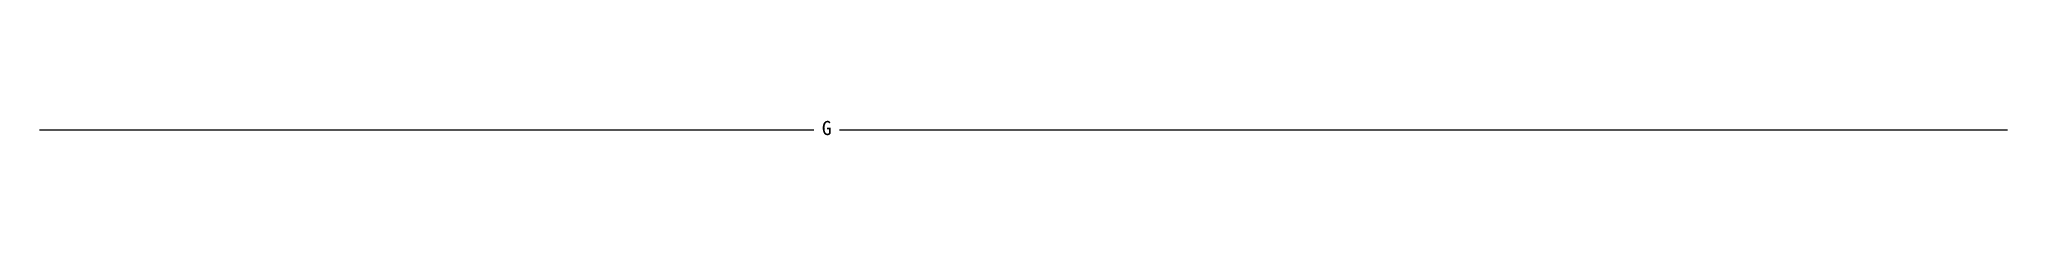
# Model space of a CAD drawing. Units: millimetres at full size, sheet at 1:100. Extents: x -15551 to 15061, y -3577 to -3350.
import ezdxf
from ezdxf.enums import TextEntityAlignment as Align

# ---------------------------------------------------------------- set-up
doc = ezdxf.new("R2010")
doc.units = ezdxf.units.MM
doc.header["$LTSCALE"] = 100
doc.layers.add('0-0', color=7, linetype='Continuous')
doc.styles.add('ＭＳ ゴシック', font='')
doc.styles.get('ＭＳ ゴシック').set_extended_font_data('MS Gothic')

msp = doc.modelspace()

# ---------------------------------------------------------------- linework, layer by layer
at = {"layer": '0-0'}
for p, q in [((-15551, -3489.8), (-3506.1, -3489.8)), ((-3106.1, -3489.8), (15061.2, -3489.8))]:
    msp.add_line(p, q, dxfattribs=at)

# ---------------------------------------------------------------- texts
at = {"layer": '0-0', "style": 'ＭＳ ゴシック'}
msp.add_text('G', height=219.9, dxfattribs=at).set_placement((-3381.1, -3639.8), align=Align.BOTTOM_LEFT)

doc.saveas('drawing.dxf')
